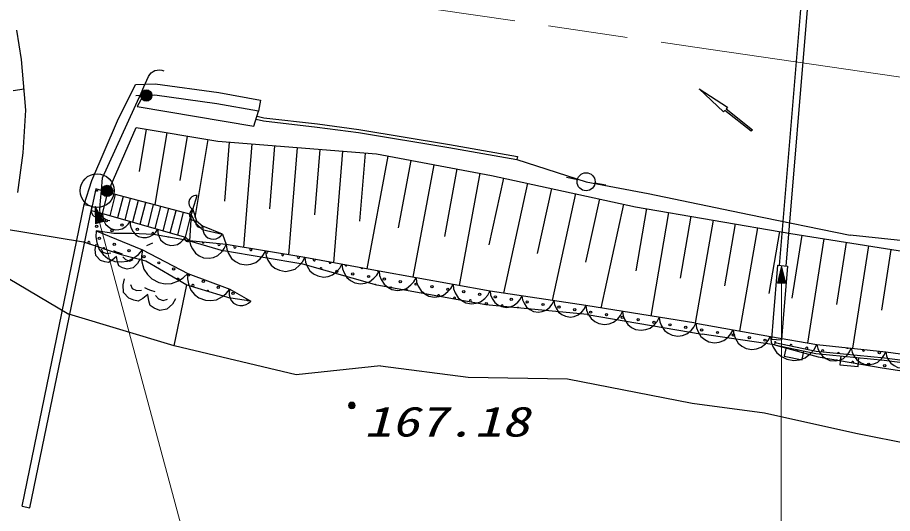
# Model space of a CAD drawing. Units: millimetres, scale not verified. Extents: x 40000 to 680000, y 20000 to 380000.
# Drawn here: x 230227 to 268741, y 229299 to 251125 of the extents above; entities that cross this region are included whole.
import ezdxf
from ezdxf.enums import TextEntityAlignment as Align

# ---------------------------------------------------------------- set-up
doc = ezdxf.new("R2010")
doc.units = ezdxf.units.MM
doc.header["$LTSCALE"] = 1000
doc.linetypes.add('CHAIN', pattern=[18.5, 12, -1.5, 3.5, -1.5])
for name, color, linetype, lineweight in [('M-BGD', 7, 'Continuous', 25), ('M-BGD-HTXT', 7, 'Continuous', 13), ('M-BMK', 2, 'CHAIN', 13), ('M-STR-STRC', 7, 'Continuous', 25)]:
    doc.layers.add(name, color=color, linetype=linetype, lineweight=lineweight)
doc.layers.add('M-BMK-SRVR', color=7, linetype='Continuous')
doc.styles.add('ＭＳ ゴシック', font='')
doc.styles.get('ＭＳ ゴシック').set_extended_font_data('MS Gothic')

# ---------------------------------------------------------------- blocks, each defined once
blk = doc.blocks.new('BUHIN536')
at = {"color": 3, "linetype": 'Continuous', "lineweight": 25}
for radius in [746, 22.5]:
    blk.add_circle((0, 0), radius, dxfattribs=at)
blk = doc.blocks.new('BUHIN531')
at = {"color": 7, "linetype": 'Continuous', "lineweight": 13}
for centre, radius in [((0, 0), 150), ((0, 0), 131), ((0, 0), 112), ((0, 0), 93.8), ((0, 0), 75), ((0, 0), 56.2), ((-1, 0), 37.5), ((0, 0), 18.8)]:
    blk.add_circle(centre, radius, dxfattribs=at)
blk = doc.blocks.new('BUHIN2')
at = {"color": 7, "linetype": 'Continuous', "lineweight": 25}
blk.add_circle((0, 0), 398, dxfattribs=at)
blk = doc.blocks.new('BUHIN131')
at = {"color": 7, "linetype": 'Continuous', "lineweight": 25}
blk.add_lwpolyline([(-39, 630), (-181, 574), (-299, 490), (-430, 359), (-497, 216), (-535, 65), (-523, -130), (-467, -276), (-382, -409), (-236, -524), (-109, -588), (39, -630)], dxfattribs=at)
blk = doc.blocks.new('BUHIN139')
at = {"color": 7, "linetype": 'Continuous', "lineweight": 25}
blk.add_lwpolyline([(-175, 742), (-332, 647), (-456, 523), (-585, 340), (-636, 156), (-651, -32), (-597, -262), (-500, -423), (-372, -566), (-175, -672), (-10, -723), (175, -742)], dxfattribs=at)
blk = doc.blocks.new('BUHIN140')
at = {"color": 7, "linetype": 'Continuous', "lineweight": 25}
blk.add_lwpolyline([(-147, 713), (-300, 626), (-422, 512), (-550, 340), (-603, 166), (-622, -13), (-576, -234), (-488, -391), (-370, -530), (-185, -637), (-29, -690), (147, -713)], dxfattribs=at)
blk = doc.blocks.new('BUHIN142')
at = {"color": 7, "linetype": 'Continuous', "lineweight": 25}
blk.add_lwpolyline([(-152, 865), (-339, 766), (-490, 632), (-651, 430), (-721, 222), (-750, 7), (-703, -261), (-603, -453), (-466, -626), (-246, -761), (-60, -831), (152, -865)], dxfattribs=at)
blk = doc.blocks.new('BUHIN143')
at = {"color": 7, "linetype": 'Continuous', "lineweight": 25}
blk.add_lwpolyline([(-130, 819), (-309, 728), (-453, 604), (-608, 416), (-678, 220), (-708, 17), (-668, -237), (-576, -419), (-449, -584), (-243, -715), (-68, -784), (130, -819)], dxfattribs=at)
blk = doc.blocks.new('BUHIN144')
at = {"color": 7, "linetype": 'Continuous', "lineweight": 25}
blk.add_lwpolyline([(-131, 817), (-309, 725), (-453, 602), (-607, 414), (-676, 218), (-707, 16), (-666, -237), (-574, -419), (-447, -583), (-242, -713), (-67, -782), (131, -817)], dxfattribs=at)
blk = doc.blocks.new('BUHIN145')
at = {"color": 7, "linetype": 'Continuous', "lineweight": 25}
blk.add_lwpolyline([(-133, 699), (-284, 616), (-404, 506), (-532, 341), (-586, 171), (-608, -3), (-567, -220), (-483, -374), (-370, -512), (-190, -619), (-39, -674), (133, -699)], dxfattribs=at)
blk = doc.blocks.new('BUHIN146')
at = {"color": 7, "linetype": 'Continuous', "lineweight": 25}
blk.add_lwpolyline([(-145, 804), (-319, 710), (-459, 585), (-607, 397), (-672, 203), (-698, 3), (-653, -247), (-558, -425), (-430, -584), (-225, -709), (-51, -773), (145, -804)], dxfattribs=at)
blk = doc.blocks.new('BUHIN147')
at = {"color": 7, "linetype": 'Continuous', "lineweight": 25}
blk.add_lwpolyline([(-135, 822), (-314, 729), (-458, 604), (-613, 414), (-682, 217), (-712, 14), (-670, -241), (-576, -424), (-448, -589), (-241, -719), (-65, -788), (135, -822)], dxfattribs=at)

msp = doc.modelspace()

# ---------------------------------------------------------------- linework, layer by layer
at = {"layer": 'M-BGD'}
for p, q in [((263761, 240213), (264765, 252282)), ((264060, 240187), (265064, 252257)), ((230187, 250569), (230385, 249274)), ((230385, 249274), (230518, 247740)), ((234630, 246584), (235419, 248173)), ((235419, 248173), (236290, 248209)), ((235668, 247798), (235792, 248071)), ((236290, 248209), (239086, 247821)), ((230526, 247968), (230030, 247892)), ((230518, 247740), (230585, 247041)), ((236265, 247707), (235440, 247673)), ((238998, 247329), (236265, 247707)), ((239086, 247821), (240927, 247492)), ((235732, 247628), (235497, 247214)), ((240839, 247000), (238998, 247329)), ((240927, 247492), (240839, 247000)), ((230585, 247041), (230467, 245172)), ((235497, 247214), (240631, 246339)), ((240631, 246339), (240839, 247000)), ((233494, 243959), (234630, 246584)), ((240729, 246651), (241051, 246574)), ((240772, 246785), (241075, 246712)), ((241051, 246574), (243415, 246303)), ((241075, 246712), (243433, 246442)), ((234207, 243424), (235445, 246285)), ((235445, 246285), (239050, 245686)), ((235895, 246210), (235587, 244353)), ((243415, 246303), (245233, 246061)), ((243433, 246442), (245254, 246200)), ((245254, 246200), (249241, 245544)), ((236797, 246060), (236268, 242881)), ((237698, 245910), (237372, 243952)), ((238599, 245760), (238028, 242323)), ((245233, 246061), (249217, 245406)), ((239050, 245686), (246022, 245120)), ((239548, 245645), (239337, 243049)), ((240544, 245564), (240174, 241010)), ((241540, 245484), (241314, 242701)), ((242536, 245403), (242153, 240681)), ((249217, 245406), (252207, 244875)), ((249241, 245544), (252232, 245013)), ((230467, 245172), (230230, 243430)), ((243532, 245322), (243298, 242436)), ((244528, 245241), (244130, 240333)), ((245524, 245160), (245280, 242156)), ((246529, 245026), (245605, 240064)), ((246022, 245120), (251088, 244177)), ((252232, 245013), (252207, 244875)), ((247542, 244837), (246988, 241863)), ((248555, 244648), (247634, 239697)), ((252207, 244875), (255253, 243898)), ((249569, 244460), (249016, 241492)), ((250582, 244271), (249662, 239331)), ((251088, 244177), (257422, 242800)), ((233164, 242897), (233494, 243959)), ((251616, 244062), (250978, 241127)), ((252672, 243833), (251620, 238995)), ((254886, 243976), (254397, 244080)), ((255253, 243898), (257985, 243382)), ((255624, 243843), (256118, 243768)), ((233678, 243583), (233472, 242629)), ((234207, 243424), (233678, 243583)), ((233893, 243216), (233921, 243515)), ((233972, 242494), (234207, 243424)), ((237870, 242459), (234207, 243424)), ((253728, 243603), (253105, 240741)), ((234303, 242400), (234540, 243337)), ((234873, 243249), (234634, 242306)), ((234965, 242213), (235206, 243161)), ((235539, 243073), (235296, 242119)), ((237945, 242681), (238134, 243292)), ((254783, 243374), (253761, 238671)), ((255839, 243144), (255234, 240363)), ((257985, 243382), (262439, 242451)), ((230432, 229622), (233164, 242897)), ((230775, 229551), (233507, 242826)), ((233164, 242897), (233507, 242826)), ((235628, 242025), (235872, 242986)), ((236205, 242898), (235959, 241931)), ((236290, 241838), (236538, 242810)), ((236871, 242722), (236621, 241744)), ((237945, 242681), (237870, 242459)), ((237945, 242681), (238100, 242173)), ((256895, 242915), (255900, 238341)), ((257422, 242800), (264261, 241621)), ((257911, 242716), (257438, 239973)), ((233472, 242629), (233972, 242494)), ((233972, 242494), (237615, 241463)), ((236952, 241650), (237204, 242634)), ((237283, 241556), (237537, 242547)), ((237615, 241463), (237870, 242459)), ((237870, 242459), (237801, 241298)), ((237870, 242459), (238039, 242114)), ((258888, 242547), (258102, 237988)), ((259865, 242379), (259394, 239650)), ((262439, 242451), (266874, 241545)), ((238039, 242114), (238353, 241795)), ((238100, 242173), (238390, 241939)), ((239248, 241598), (238390, 241939)), ((260842, 242210), (260059, 237673)), ((261819, 242042), (261349, 239318)), ((262796, 241873), (262012, 237329)), ((229560, 241842), (233127, 241251)), ((234471, 241616), (233696, 241734)), ((233696, 241734), (235731, 240895)), ((235262, 241625), (234471, 241616)), ((236206, 241574), (235262, 241625)), ((237801, 241298), (236206, 241574)), ((238353, 241795), (239248, 241598)), ((239248, 241598), (239408, 241137)), ((263773, 241705), (263302, 238976)), ((264261, 241621), (271126, 240525)), ((264752, 241542), (264310, 238770)), ((271306, 241075), (266874, 241545)), ((233127, 241251), (234783, 240703)), ((235917, 241090), (236190, 241213)), ((237615, 241463), (237801, 241298)), ((239408, 241137), (237801, 241298)), ((237801, 241298), (239299, 240855)), ((242875, 240561), (239408, 241137)), ((265725, 241386), (265002, 236795)), ((266707, 241230), (266281, 238500)), ((235731, 240895), (237725, 239858)), ((242780, 240278), (239299, 240855)), ((267689, 241073), (266981, 236574)), ((268671, 240916), (268255, 238247)), ((234783, 240703), (235871, 240424)), ((235871, 240424), (237680, 239367)), ((246139, 239967), (242875, 240561)), ((229140, 240057), (232485, 238072)), ((246045, 239352), (242780, 240278)), ((251025, 239085), (246139, 239967)), ((263685, 240220), (263484, 237905)), ((263685, 240220), (264123, 240182)), ((264123, 240182), (263923, 237874)), ((237725, 239858), (239571, 239167)), ((237126, 236680), (237680, 239367)), ((237680, 239367), (239623, 238774)), ((250843, 238484), (246045, 239352)), ((239571, 239167), (240493, 238642)), ((255245, 238447), (251025, 239085)), ((240493, 238642), (239623, 238774)), ((255305, 238060), (250843, 238484)), ((260085, 237669), (255245, 238447)), ((237126, 236680), (232485, 238072)), ((255305, 238060), (260366, 237193)), ((260085, 237669), (263367, 237089)), ((263484, 237905), (263418, 236973)), ((263923, 237874), (263857, 236942)), ((263540, 236726), (260366, 237193)), ((263367, 237089), (265410, 236742)), ((263418, 236973), (263857, 236942)), ((242496, 235399), (237126, 236680)), ((263560, 236824), (263540, 236726)), ((263540, 236726), (265467, 236188)), ((263540, 236726), (265360, 236347)), ((263560, 236824), (265375, 236446)), ((265410, 236742), (268443, 236417)), ((265360, 236347), (268372, 236053)), ((265375, 236446), (268383, 236152)), ((265467, 236188), (268293, 235708)), ((268383, 236152), (270880, 235819)), ((268443, 236417), (272774, 235831)), ((246203, 235797), (242496, 235399)), ((246203, 235797), (250066, 235301)), ((268293, 235708), (270816, 235335)), ((268372, 236053), (270866, 235720)), ((250066, 235301), (254438, 235226)), ((254438, 235226), (259929, 234156)), ((259929, 234156), (263110, 233725)), ((263110, 233725), (267126, 232827)), ((267126, 232827), (271130, 232039)), ((230432, 229622), (230775, 229551))]:
    msp.add_line(p, q, dxfattribs=at)
for points in [[(235792, 248071), (235999, 248526), (236050, 248613), (236110, 248685), (236192, 248746), (236278, 248789), (236380, 248815), (236477, 248823), (236581, 248803), (236661, 248775)], [(233921, 243515), (233974, 244069), (235668, 247798)], [(234296, 242173), (234204, 242192), (234105, 242231), (234011, 242296), (233952, 242359), (233895, 242445), (233859, 242541), (233844, 242631), (233845, 242718), (233893, 243216)], [(238134, 243292), (238057, 243291), (237986, 243273), (237900, 243234), (237842, 243178), (237797, 243114), (237768, 243019), (237769, 242940), (237784, 242861), (237833, 242781), (237882, 242727), (237945, 242681)], [(237945, 242681), (237892, 242644), (237852, 242598), (237811, 242532), (237798, 242467), (237797, 242401), (237821, 242323), (237858, 242269), (237906, 242222), (237977, 242190), (238035, 242176), (238100, 242173)], [(233472, 242629), (233476, 242567), (233492, 242510), (233526, 242442), (233573, 242397), (233626, 242363), (233704, 242342), (233767, 242344), (233830, 242359), (233894, 242401), (233936, 242442), (233971, 242494)], [(238100, 242173), (238084, 242131), (238078, 242089), (238081, 242034), (238099, 241991), (238124, 241953), (238169, 241917), (238212, 241900), (238257, 241891), (238311, 241900), (238351, 241915), (238389, 241939)], [(238389, 241939), (238382, 241827), (238401, 241723), (238447, 241596), (238521, 241506), (238609, 241434), (238742, 241381), (238856, 241374), (238971, 241388), (239092, 241449), (239175, 241513), (239248, 241598)], [(233696, 241734), (233676, 241469), (233716, 241220), (233822, 240914), (233995, 240700), (234203, 240525), (234518, 240395), (234789, 240373), (235063, 240402), (235354, 240544), (235553, 240694), (235731, 240895)], [(235620, 240500), (235513, 240294), (235321, 240105), (235053, 240045), (234846, 240114), (234693, 240203), (234633, 240379), (234580, 240606), (234399, 240452), (234238, 240339), (234077, 240372), (233883, 240437), (233679, 240645), (233647, 240919), (233686, 241148)], [(237614, 241463), (237602, 241435), (237598, 241407), (237598, 241370), (237608, 241341), (237624, 241315), (237653, 241289), (237681, 241277), (237712, 241270), (237748, 241274), (237775, 241283), (237801, 241298)], [(237801, 241298), (237843, 241107), (237924, 240940), (238063, 240748), (238230, 240634), (238413, 240555), (238662, 240530), (238857, 240571), (239043, 240650), (239217, 240811), (239325, 240958), (239408, 241137)], [(233915, 240948), (233984, 240801), (234158, 240742), (234337, 240763)], [(234447, 240866), (234574, 240813), (234676, 240779), (234837, 240730)], [(235731, 240895), (235686, 240627), (235705, 240370), (235785, 240049), (235942, 239816), (236138, 239619), (236447, 239458), (236720, 239411), (237002, 239417), (237310, 239535), (237526, 239670), (237725, 239858)], [(234866, 240591), (234986, 240470), (235165, 240410), (235320, 240472)], [(237182, 238744), (237044, 238507), (236806, 238296), (236486, 238239), (236245, 238334), (236069, 238448), (236009, 238659), (235960, 238931), (235737, 238759), (235540, 238636), (235351, 238683), (235127, 238771), (234897, 239030), (234876, 239355), (234935, 239624)], [(237725, 239858), (237715, 239620), (237758, 239399), (237862, 239128), (238023, 238941), (238214, 238791), (238500, 238684), (238743, 238672), (238988, 238707), (239244, 238842), (239417, 238982), (239570, 239167)], [(235194, 239373), (235267, 239196), (235469, 239117), (235682, 239131)], [(235818, 239246), (235965, 239175), (236083, 239129), (236270, 239062)], [(236296, 238897), (236432, 238747), (236640, 238665), (236826, 238728)], [(239570, 239167), (239545, 239041), (239549, 238920), (239581, 238767), (239651, 238654), (239740, 238558), (239883, 238476), (240011, 238449), (240144, 238447), (240292, 238497), (240396, 238557), (240493, 238642)], [(263367, 237089), (263404, 236842), (263493, 236622), (263654, 236363), (263858, 236202), (264085, 236085), (264401, 236031), (264654, 236067), (264900, 236151), (265137, 236342), (265288, 236522), (265410, 236743)], [(264058, 236619), (263976, 236227), (264760, 236064), (264841, 236455)], [(266467, 236239), (266429, 235841), (267225, 235763), (267264, 236161)]]:
    msp.add_lwpolyline(points, dxfattribs=at)
for centre, radius in [((235895, 247695), 249), ((235895, 247695), 220), ((235895, 247695), 191), ((235895, 247695), 161), ((235895, 247695), 132), ((235895, 247695), 97.5), ((235895, 247695), 67.5), ((235895, 247695), 38.8), ((235895, 247695), 7.5), ((234169, 243491), 249), ((234169, 243491), 220), ((234169, 243491), 191), ((234169, 243491), 161), ((234169, 243491), 132), ((234169, 243491), 97.5), ((234169, 243491), 67.5), ((234169, 243491), 38.8), ((234169, 243491), 7.5), ((233708, 241941), 49.8), ((234144, 242185), 49.8), ((234825, 241993), 49.8), ((234388, 241749), 49.8), ((235505, 241800), 49.8), ((233832, 241408), 49.8), ((234485, 241138), 49.8), ((235139, 240869), 49.8), ((235793, 240599), 49.8), ((236447, 240330), 49.8), ((237100, 240060), 49.8), ((244282, 239952), 49.8), ((237754, 239791), 49.8), ((238408, 239521), 49.8), ((244980, 239840), 49.8), ((245678, 239728), 49.8), ((246376, 239616), 49.8), ((239061, 239251), 49.8), ((247074, 239504), 49.8), ((247773, 239392), 49.8), ((248471, 239280), 49.8), ((249169, 239168), 49.8), ((239715, 238982), 49.8), ((249867, 239056), 49.8), ((250565, 238944), 49.8), ((251263, 238832), 49.8), ((250858, 238539), 49.8), ((251962, 238720), 49.8), ((252660, 238608), 49.8), ((253358, 238496), 49.8), ((254056, 238384), 49.8), ((254754, 238272), 49.8), ((255452, 238160), 49.8), ((256151, 238048), 49.8), ((256849, 237936), 49.8), ((257547, 237824), 49.8), ((258245, 237712), 49.8), ((258943, 237600), 49.8), ((259642, 237488), 49.8), ((260340, 237376), 49.8), ((261038, 237264), 49.8), ((261736, 237152), 49.8), ((262434, 237040), 49.8), ((263132, 236928), 49.8), ((268162, 236381), 49.8), ((267695, 235868), 49.8), ((268399, 235799), 49.8)]:
    msp.add_circle(centre, radius, dxfattribs=at)
for centre, start, end in [((238220, 242134), 206.9537, 255.0973), ((236185, 241608), 313.2556, 217.987), ((239103, 241665), 168.6346, 211.49), ((239103, 241665), 303.7491, 328.0734), ((233370, 241216), 282.1176, 221.3075), ((236866, 241415), 51.3967, 108.949), ((238403, 241254), 192.9505, 335.622), ((239101, 241142), 142.7503, 25.8221), ((234024, 240946), 350.814, 152.6112), ((239799, 241030), 113.2193, 47.9225), ((240498, 240917), 120.7617, 40.3801), ((241196, 240805), 127.2721, 33.8697), ((241894, 240693), 133.1471, 27.9947), ((242592, 240581), 138.5919, 22.5499), ((243290, 240469), 151.0666, 8.3024), ((243989, 240357), 168.4647, 350.9043), ((243583, 240064), 327.8144, 180.5345), ((244687, 240245), 185.7466, 333.6224), ((245385, 240133), 204.7594, 314.6096), ((246083, 240021), 230.4483, 288.9207), ((237292, 239598), 324.8032, 154.5953), ((237946, 239329), 287.2825, 218.7405), ((245971, 239323), 58.4527, 89.8963), ((246669, 239211), 23.1319, 136.3528), ((238600, 239059), 14.0337, 131.9893), ((247367, 239099), 5.2108, 154.2739), ((248066, 238987), 348.7733, 170.7114), ((248764, 238875), 332.2527, 187.232), ((249462, 238763), 313.9992, 205.4855), ((240369, 238712), 150.1001, 330.6257), ((250160, 238651), 289.5414, 229.9433), ((251556, 238427), 341.5426, 187.6014), ((252255, 238315), 38.0729, 131.0712), ((263572, 236801), 12.2988, 120.9928), ((263859, 236597), 34.8379, 113.9244), ((264269, 236683), 341.1612, 175.301), ((264563, 236529), 186.1082, 330.3361), ((264966, 236565), 307.389, 209.0731), ((265663, 236446), 319.9372, 208.8996), ((266768, 236618), 198.3576, 329.4017), ((267465, 236499), 146.7946, 20.9647), ((266360, 236328), 20.3237, 148.5131), ((266288, 236005), 48.6489, 112.0611), ((266992, 235937), 341.1855, 179.5246)]:
    msp.add_arc(centre, 49.8, start, end, dxfattribs=at)
at = {"layer": 'M-BGD-HTXT'}
for p, q in [((233640, 242823), (237948, 226848)), ((263862, 240181), (263821, 217903))]:
    msp.add_line(p, q, dxfattribs=at)
for points in [[(233640, 242823), (233654, 242050), (234016, 242148)], [(233680, 242675), (233950, 242178), (233696, 242110)], [(233699, 242602), (233915, 242198), (233716, 242145)], [(233719, 242528), (233881, 242218), (233736, 242179)], [(233739, 242456), (233846, 242238), (233756, 242214)], [(263862, 240181), (263673, 239431), (264048, 239430)], [(263862, 240027), (263992, 239477), (263729, 239478)], [(263861, 239952), (263964, 239506), (263757, 239506)], [(263861, 239875), (263936, 239534), (263786, 239534)], [(263861, 239800), (263908, 239562), (263814, 239562)]]:
    msp.add_lwpolyline(points, close=True, dxfattribs=at)
for points in [[(233660, 242749), (233984, 242159), (233676, 242076), (233660, 242747)], [(233794, 242253), (233759, 242381), (233812, 242258), (233776, 242248), (233759, 242381)], [(263862, 240104), (264020, 239449), (263701, 239450), (263862, 240102)], [(263861, 239590), (263861, 239723), (263879, 239590), (263842, 239590), (263861, 239723)]]:
    msp.add_lwpolyline(points, dxfattribs=at)
at = {"layer": 'M-BMK'}
for p in [(240247, 252704), (270319, 248320)]:
    msp.add_line(p, (260038, 249818), dxfattribs=at)
at = {"layer": 'M-STR-STRC'}
for p, q in [((261307, 246969), (260228, 247992)), ((260228, 247992), (261473, 247178)), ((261362, 247039), (261307, 246969)), ((262524, 246120), (261362, 247039)), ((261473, 247178), (261417, 247108)), ((261417, 247108), (262579, 246189)), ((262579, 246189), (262524, 246120))]:
    msp.add_line(p, q, dxfattribs=at)

# ---------------------------------------------------------------- block references
at = {"layer": 'M-BGD', "rotation": 70.63936}
for name, p in [('BUHIN2', (255253, 243898)), ('BUHIN131', (234579, 242322)), ('BUHIN131', (235793, 241978)), ('BUHIN131', (237007, 241635)), ('BUHIN142', (240275, 240993)), ('BUHIN142', (242008, 240705)), ('BUHIN143', (243691, 240413)), ('BUHIN143', (245323, 240116)), ('BUHIN144', (246953, 239820)), ('BUHIN144', (248582, 239526)), ('BUHIN144', (250210, 239232)), ('BUHIN145', (251728, 238979)), ('BUHIN145', (253135, 238766)), ('BUHIN145', (254542, 238553)), ('BUHIN146', (256052, 238317)), ('BUHIN146', (257665, 238058)), ('BUHIN146', (259278, 237799)), ('BUHIN147', (260905, 237524)), ('BUHIN147', (262547, 237234)), ('BUHIN139', (266168, 236661)), ('BUHIN139', (267685, 236499)), ('BUHIN140', (269165, 236320))]:
    msp.add_blockref(name, p, dxfattribs=at)
at = {"layer": 'M-BGD-HTXT', "rotation": 70.63936}
msp.add_blockref('BUHIN531', (244942, 234055), dxfattribs=at)
at = {"layer": 'M-BMK-SRVR', "rotation": 70.63936}
msp.add_blockref('BUHIN536', (233729, 243504), dxfattribs=at)

# ---------------------------------------------------------------- texts
at = {"layer": 'M-BGD-HTXT', "style": 'ＭＳ ゴシック', "oblique": 15, "width": 1.35}
msp.add_text('167.18', height=1320, dxfattribs=at).set_placement((245482, 232289), align=Align.BOTTOM_LEFT)

doc.saveas('drawing.dxf')
